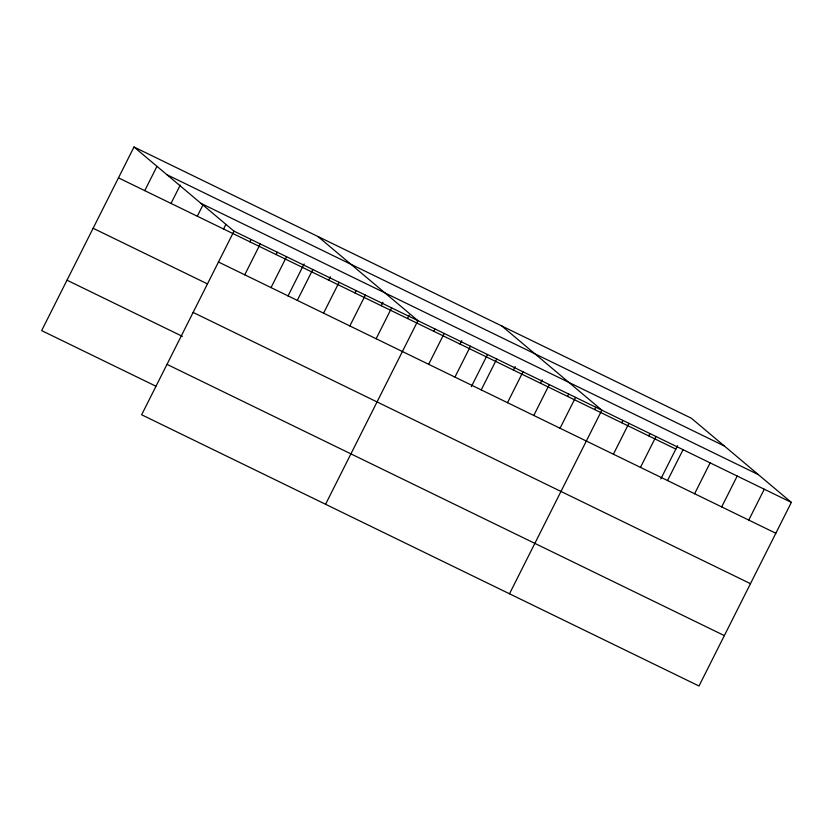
<?xml version="1.0" encoding="UTF-8"?>
<svg xmlns="http://www.w3.org/2000/svg" width="833" height="833" viewBox="0 0 833 833"><rect width="100%" height="100%" fill="white"/><g stroke="black" fill="none" stroke-linecap="round" stroke-linejoin="round"><path stroke-width="1.25" d="M133.998 146.993L234 231.157L141.641 414.772L699.002 686.007L791.35 502.393L691.359 418.228L133.998 146.993L41.65 330.607L155.886 386.2M144.755 190.642L156.823 166.631M171.025 203.429L180.23 185.134M197.306 216.216L203.054 204.783M223.577 229.002L225.878 224.431M249.848 241.789L251.004 239.508M244.746 274.807L260.271 243.944M276.129 254.575L277.274 252.295M271.027 287.593L286.552 256.731M287.999 296.007L304.128 263.936M297.298 300.38L312.823 269.517M328.681 280.148L330.399 276.723M323.568 313.166L339.093 282.304M354.952 292.935L356.108 290.655M349.85 325.953L365.375 295.09M381.233 305.721L382.951 302.296M376.12 338.739L391.645 307.877M407.504 318.508L409.232 315.082M325.568 504.277L417.927 320.663L317.925 236.499M433.774 331.295L434.93 329.014M428.672 364.313L444.197 333.45M460.055 344.081L461.784 340.655M454.953 377.099L470.478 346.236M471.353 386.658L487.482 354.587M481.224 389.886L496.749 359.023M513.399 370.05L515.127 366.614M507.495 402.672L523.02 371.81M540.471 383.222L542.2 379.796M533.776 415.469L549.301 384.596M567.544 396.393L568.689 394.113M560.047 428.256L575.572 397.383M594.616 409.565L595.762 407.285M509.494 593.794L601.853 410.169L501.851 326.005M621.689 422.748L622.834 420.457M613.4 454.214L628.925 423.341M648.761 435.919L649.907 433.629M640.473 467.386L655.987 436.523M660.85 478.881L677.552 445.665M667.535 480.558L683.06 449.695M694.607 493.74L710.133 462.867M721.68 506.912L737.205 476.039M748.752 520.084L764.278 489.221M166.996 174.763L724.356 445.999M201.003 203.377L758.353 474.612M234 231.157L791.35 502.393M118.473 177.856L675.834 449.091M218.475 262.02L775.825 533.255M93.119 228.263L207.365 283.855M193.121 312.427L750.471 583.662M67.004 280.2L182.385 336.355M166.996 364.365L724.356 635.6"/></g></svg>
